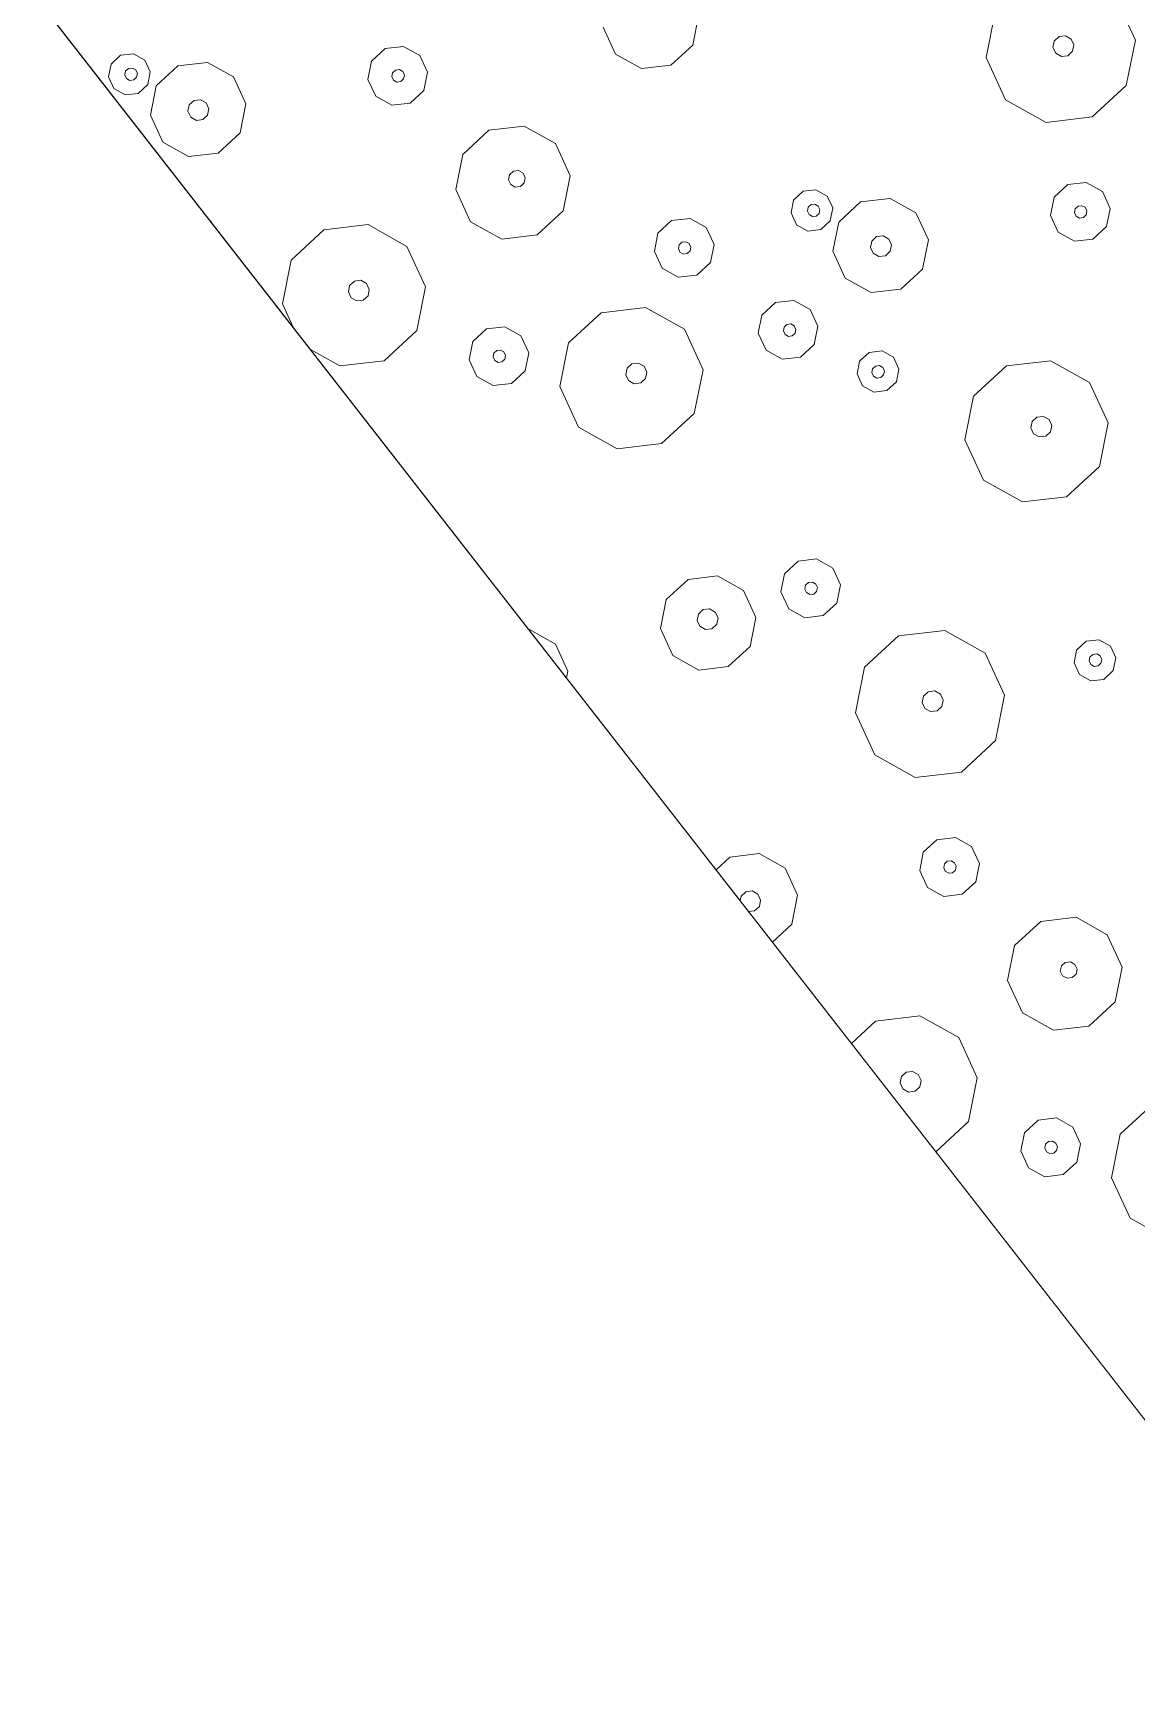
# Model space of a CAD drawing. Header units: metres. Extents: x -2858 to 512, y -1995 to 1252.
# Drawn here: x -974.414 to -971.475, y -834.436 to -830.012 of the extents above; entities that cross this region are included whole.
import ezdxf
from ezdxf.lldxf.tags import DXFTag

# ---------------------------------------------------------------- set-up
doc = ezdxf.new("R2010")
doc.units = ezdxf.units.M
doc.layers.add('Calque commun', color=7, linetype='Continuous')
doc.layers.add('Calque11', color=7, linetype='Continuous')
tags = doc.linetypes.add('HIDDENX2', pattern=[0.75, 0.5, -0.25]).pattern_tags.tags
tags[6:7] = [DXFTag(74, 4), DXFTag(75, 0), DXFTag(340, '0'), DXFTag(46, 1.0), DXFTag(50, 0.0), DXFTag(44, 0.0), DXFTag(45, 0.0)]
tags[4:5] = [DXFTag(74, 4), DXFTag(75, 0), DXFTag(340, '0'), DXFTag(46, 1.0), DXFTag(50, 0.0), DXFTag(44, 0.0), DXFTag(45, 0.0)]

# ---------------------------------------------------------------- blocks, each defined once
blk = doc.blocks.new('geometrebondepartleger')
at = {"layer": 'Calque11', "color": 7, "linetype": 'Continuous', "lineweight": 9}
blk.add_line((150.3457, 147.4392, 79), (130.1803, 35.9078, 79), dxfattribs=at)
blk = doc.blocks.new('pattern')
at = {"layer": 'Calque commun', "color": 54, "linetype": 'Continuous', "lineweight": 9}
for p, q in [((60.8996, 31.7838), (60.9254, 31.668)), ((60.9254, 31.668), (60.8782, 31.5591)), ((60.8782, 31.5591), (60.7761, 31.4988)), ((60.7761, 31.4988), (60.6579, 31.51)), ((60.8662, 31.4372), (60.9088, 31.4624)), ((60.9088, 31.4624), (60.958, 31.4577)), ((60.958, 31.4577), (60.9951, 31.425)), ((60.8466, 31.3919), (60.8662, 31.4372)), ((60.9951, 31.425), (61.0058, 31.3767)), ((60.8573, 31.3436), (60.8466, 31.3919)), ((60.9088, 31.3868), (60.9129, 31.3963)), ((60.911, 31.3766), (60.9088, 31.3868)), ((60.9188, 31.3697), (60.911, 31.3766)), ((60.9129, 31.3963), (60.9218, 31.4016)), ((60.9291, 31.3688), (60.9188, 31.3697)), ((60.9218, 31.4016), (60.9322, 31.4006)), ((60.9381, 31.374), (60.9291, 31.3688)), ((60.9322, 31.4006), (60.94, 31.3937)), ((60.9422, 31.3836), (60.9381, 31.374)), ((60.94, 31.3937), (60.9422, 31.3836)), ((61.0058, 31.3767), (60.9862, 31.3313)), ((60.8944, 31.3109), (60.8573, 31.3436)), ((60.9862, 31.3313), (60.9436, 31.3062)), ((60.9436, 31.3062), (60.8944, 31.3109)), ((60.4413, 31.2053), (60.523, 31.2535)), ((60.523, 31.2535), (60.6175, 31.2445)), ((60.6175, 31.2445), (60.6887, 31.1817)), ((60.4035, 31.1182), (60.4413, 31.2053)), ((60.6887, 31.1817), (60.7094, 31.089)), ((60.9188, 31.1153), (61.021, 31.1756)), ((61.021, 31.1756), (61.139, 31.1644)), ((60.4242, 31.0255), (60.4035, 31.1182)), ((60.5198, 31.1068), (60.5253, 31.1195)), ((60.5228, 31.0933), (60.5198, 31.1068)), ((60.5253, 31.1195), (60.5372, 31.1265)), ((60.5372, 31.1265), (60.551, 31.1252)), ((60.551, 31.1252), (60.5614, 31.1161)), ((60.5644, 31.1025), (60.5589, 31.0898)), ((60.5614, 31.1161), (60.5644, 31.1025)), ((60.8716, 31.0064), (60.9188, 31.1153)), ((60.5331, 31.0841), (60.5228, 31.0933)), ((60.5469, 31.0828), (60.5331, 31.0841)), ((60.5589, 31.0898), (60.5469, 31.0828)), ((60.7094, 31.089), (60.6716, 31.0019)), ((60.4953, 30.9627), (60.4242, 31.0255)), ((61.0169, 30.9922), (61.0238, 31.0081)), ((61.0238, 31.0081), (61.0387, 31.0169)), ((61.0387, 31.0169), (61.0559, 31.0153)), ((61.0559, 31.0153), (61.0689, 31.0038)), ((60.6716, 31.0019), (60.5898, 30.9537)), ((60.8974, 30.8906), (60.8716, 31.0064)), ((61.0207, 30.9753), (61.0169, 30.9922)), ((61.0337, 30.9639), (61.0207, 30.9753)), ((61.0509, 30.9623), (61.0337, 30.9639)), ((61.0658, 30.971), (61.0509, 30.9623)), ((61.0727, 30.9869), (61.0658, 30.971)), ((61.0689, 31.0038), (61.0727, 30.9869)), ((60.5898, 30.9537), (60.4953, 30.9627)), ((60.9864, 30.8121), (60.8974, 30.8906)), ((61.0738, 30.8038), (60.9864, 30.8121)), ((60.4892, 30.738), (60.5318, 30.7631)), ((60.5318, 30.7631), (60.581, 30.7584)), ((60.581, 30.7584), (60.618, 30.7257)), ((60.4695, 30.6926), (60.4892, 30.738)), ((60.5358, 30.697), (60.5448, 30.7023)), ((60.5448, 30.7023), (60.5551, 30.7013)), ((60.5551, 30.7013), (60.5629, 30.6944)), ((60.618, 30.7257), (60.6288, 30.6774)), ((59.8384, 30.6431), (59.8682, 30.6607)), ((59.8682, 30.6607), (59.9027, 30.6574)), ((59.9027, 30.6574), (59.9286, 30.6345)), ((60.4803, 30.6443), (60.4695, 30.6926)), ((60.5317, 30.6875), (60.5358, 30.697)), ((60.534, 30.6773), (60.5317, 30.6875)), ((60.5418, 30.6705), (60.534, 30.6773)), ((60.5521, 30.6695), (60.5418, 30.6705)), ((60.561, 30.6747), (60.5521, 30.6695)), ((60.5652, 30.6843), (60.561, 30.6747)), ((60.5629, 30.6944), (60.5652, 30.6843)), ((60.6288, 30.6774), (60.6091, 30.632)), ((59.8247, 30.6114), (59.8384, 30.6431)), ((59.8322, 30.5776), (59.8247, 30.6114)), ((59.8624, 30.6085), (59.8666, 30.618)), ((59.8666, 30.618), (59.8755, 30.6233)), ((59.8755, 30.6233), (59.8859, 30.6223)), ((59.8859, 30.6223), (59.8936, 30.6155)), ((59.8936, 30.6155), (59.8959, 30.6053)), ((59.9286, 30.6345), (59.9362, 30.6007)), ((60.5173, 30.6116), (60.4803, 30.6443)), ((60.5666, 30.6069), (60.5173, 30.6116)), ((60.6091, 30.632), (60.5666, 30.6069)), ((59.8581, 30.5547), (59.8322, 30.5776)), ((59.8647, 30.5984), (59.8624, 30.6085)), ((59.8725, 30.5915), (59.8647, 30.5984)), ((59.8828, 30.5905), (59.8725, 30.5915)), ((59.8918, 30.5958), (59.8828, 30.5905)), ((59.8959, 30.6053), (59.8918, 30.5958)), ((59.9224, 30.569), (59.8926, 30.5514)), ((59.9362, 30.6007), (59.9224, 30.569)), ((59.8926, 30.5514), (59.8581, 30.5547)), ((60.1101, 30.4888), (60.2166, 30.5516)), ((60.2166, 30.5516), (60.3396, 30.5399)), ((60.3396, 30.5399), (60.4323, 30.4581)), ((60.061, 30.3754), (60.1101, 30.4888)), ((60.4323, 30.4581), (60.4592, 30.3374)), ((60.8433, 30.3608), (60.8748, 30.4333)), ((60.8748, 30.4333), (60.9429, 30.4735)), ((60.9429, 30.4735), (61.0129, 30.4669)), ((60.0879, 30.2547), (60.061, 30.3754)), ((60.2222, 30.3596), (60.2291, 30.3755)), ((60.226, 30.3427), (60.2222, 30.3596)), ((60.2291, 30.3755), (60.244, 30.3843)), ((60.244, 30.3843), (60.2612, 30.3827)), ((60.2612, 30.3827), (60.2742, 30.3712)), ((60.2779, 30.3543), (60.2711, 30.3384)), ((60.2742, 30.3712), (60.2779, 30.3543)), ((60.8605, 30.2835), (60.8433, 30.3608)), ((60.9435, 30.3531), (60.9504, 30.3689)), ((60.9473, 30.3362), (60.9435, 30.3531)), ((60.9504, 30.3689), (60.9653, 30.3777)), ((60.9653, 30.3777), (60.9826, 30.3761)), ((60.9826, 30.3761), (60.9946, 30.3655)), ((60.2389, 30.3313), (60.226, 30.3427)), ((60.2562, 30.3296), (60.2389, 30.3313)), ((60.2711, 30.3384), (60.2562, 30.3296)), ((60.4592, 30.3374), (60.41, 30.224)), ((60.9603, 30.3247), (60.9473, 30.3362)), ((60.9775, 30.3231), (60.9603, 30.3247)), ((60.988, 30.3293), (60.9775, 30.3231)), ((59.3857, 30.2101), (59.4879, 30.2705)), ((59.4879, 30.2705), (59.606, 30.2592)), ((59.606, 30.2592), (59.6949, 30.1807)), ((60.9198, 30.2312), (60.8605, 30.2835)), ((60.1805, 30.1729), (60.0879, 30.2547)), ((60.41, 30.224), (60.3036, 30.1612)), ((60.9694, 30.2264), (60.9198, 30.2312)), ((59.3385, 30.1013), (59.3857, 30.2101)), ((59.6949, 30.1807), (59.7207, 30.0648)), ((60.3036, 30.1612), (60.1805, 30.1729)), ((59.3643, 29.9854), (59.3385, 30.1013)), ((59.4837, 30.087), (59.4906, 30.1029)), ((59.4875, 30.0702), (59.4837, 30.087)), ((59.4906, 30.1029), (59.5055, 30.1117)), ((59.5055, 30.1117), (59.5228, 30.1101)), ((59.5228, 30.1101), (59.5357, 30.0986)), ((59.5395, 30.0817), (59.5326, 30.0659)), ((59.5357, 30.0986), (59.5395, 30.0817)), ((59.5005, 30.0587), (59.4875, 30.0702)), ((59.5177, 30.0571), (59.5005, 30.0587)), ((59.5326, 30.0659), (59.5177, 30.0571)), ((59.7207, 30.0648), (59.6735, 29.956)), ((60.1825, 29.9672), (60.2251, 29.9923)), ((60.2251, 29.9923), (60.2743, 29.9876)), ((59.4532, 29.9069), (59.3643, 29.9854)), ((59.6735, 29.956), (59.5713, 29.8956)), ((60.1629, 29.9218), (60.1825, 29.9672)), ((60.2743, 29.9876), (60.3114, 29.9549)), ((60.3114, 29.9549), (60.3222, 29.9067)), ((59.5713, 29.8956), (59.4532, 29.9069)), ((60.1736, 29.8736), (60.1629, 29.9218)), ((60.2251, 29.9167), (60.2292, 29.9262)), ((60.2273, 29.9066), (60.2251, 29.9167)), ((60.2351, 29.8997), (60.2273, 29.9066)), ((60.2292, 29.9262), (60.2381, 29.9315)), ((60.2381, 29.9315), (60.2485, 29.9305)), ((60.2544, 29.904), (60.2454, 29.8987)), ((60.2485, 29.9305), (60.2563, 29.9237)), ((60.2585, 29.9135), (60.2544, 29.904)), ((60.2563, 29.9237), (60.2585, 29.9135)), ((60.3222, 29.9067), (60.3025, 29.8613)), ((58.956, 29.8328), (58.9986, 29.8579)), ((58.9986, 29.8579), (59.0478, 29.8532)), ((60.2107, 29.8409), (60.1736, 29.8736)), ((60.2454, 29.8987), (60.2351, 29.8997)), ((60.3025, 29.8613), (60.2599, 29.8362)), ((60.3976, 29.8568), (60.4657, 29.8971)), ((60.4657, 29.8971), (60.5445, 29.8896)), ((60.5445, 29.8896), (60.6038, 29.8372)), ((58.9363, 29.7874), (58.956, 29.8328)), ((59.0478, 29.8532), (59.0849, 29.8205)), ((59.0849, 29.8205), (59.0956, 29.7722)), ((60.2599, 29.8362), (60.2107, 29.8409)), ((60.3661, 29.7843), (60.3976, 29.8568)), ((60.6038, 29.8372), (60.621, 29.76)), ((58.9471, 29.7391), (58.9363, 29.7874)), ((58.9985, 29.7823), (59.0027, 29.7918)), ((59.0008, 29.7721), (58.9985, 29.7823)), ((59.0086, 29.7653), (59.0008, 29.7721)), ((59.0027, 29.7918), (59.0116, 29.7971)), ((59.0116, 29.7971), (59.0219, 29.7961)), ((59.0279, 29.7696), (59.0189, 29.7643)), ((59.0219, 29.7961), (59.0297, 29.7892)), ((59.032, 29.7791), (59.0279, 29.7696)), ((59.0297, 29.7892), (59.032, 29.7791)), ((59.0956, 29.7722), (59.076, 29.7269)), ((60.3833, 29.707), (60.3661, 29.7843)), ((60.4591, 29.7669), (60.466, 29.7828)), ((60.466, 29.7828), (60.4809, 29.7916)), ((60.4809, 29.7916), (60.4981, 29.7899)), ((60.4981, 29.7899), (60.5111, 29.7785)), ((60.5111, 29.7785), (60.5149, 29.7616)), ((58.9842, 29.7064), (58.9471, 29.7391)), ((59.0189, 29.7643), (59.0086, 29.7653)), ((59.076, 29.7269), (59.0334, 29.7017)), ((60.4629, 29.75), (60.4591, 29.7669)), ((60.4759, 29.7386), (60.4629, 29.75)), ((60.4931, 29.7369), (60.4759, 29.7386)), ((60.508, 29.7457), (60.4931, 29.7369)), ((60.5149, 29.7616), (60.508, 29.7457)), ((60.621, 29.76), (60.5895, 29.6874)), ((59.0334, 29.7017), (58.9842, 29.7064)), ((59.6366, 29.6674), (59.6503, 29.6992)), ((59.6503, 29.6992), (59.6801, 29.7168)), ((59.6801, 29.7168), (59.7146, 29.7135)), ((59.7146, 29.7135), (59.7405, 29.6906)), ((59.7405, 29.6906), (59.7481, 29.6568)), ((60.4426, 29.6547), (60.3833, 29.707)), ((60.5895, 29.6874), (60.5214, 29.6472)), ((58.577, 29.5836), (58.6834, 29.6464)), ((58.6834, 29.6464), (58.8065, 29.6347)), ((59.6441, 29.6336), (59.6366, 29.6674)), ((59.676, 29.6647), (59.6801, 29.6742)), ((59.6783, 29.6545), (59.676, 29.6647)), ((59.686, 29.6477), (59.6783, 29.6545)), ((59.6801, 29.6742), (59.6891, 29.6795)), ((59.6964, 29.6467), (59.686, 29.6477)), ((59.6891, 29.6795), (59.6994, 29.6785)), ((59.7053, 29.652), (59.6964, 29.6467)), ((59.6994, 29.6785), (59.7072, 29.6716)), ((59.7094, 29.6615), (59.7053, 29.652)), ((59.7072, 29.6716), (59.7094, 29.6615)), ((59.7481, 29.6568), (59.7343, 29.6251)), ((60.5214, 29.6472), (60.4426, 29.6547)), ((58.8065, 29.6347), (58.8991, 29.5529)), ((59.67, 29.6107), (59.6441, 29.6336)), ((59.7045, 29.6075), (59.67, 29.6107)), ((59.7343, 29.6251), (59.7045, 29.6075)), ((58.5278, 29.4702), (58.577, 29.5836)), ((58.8991, 29.5529), (58.926, 29.4322)), ((59.3416, 29.5281), (59.4097, 29.5684)), ((59.4097, 29.5684), (59.4885, 29.5609)), ((59.4885, 29.5609), (59.5478, 29.5085)), ((60.8067, 29.5067), (60.8382, 29.5793)), ((60.8382, 29.5793), (60.8541, 29.5887)), ((59.3101, 29.4556), (59.3416, 29.5281)), ((59.5478, 29.5085), (59.565, 29.4313)), ((60.8239, 29.4295), (60.8067, 29.5067)), ((58.689, 29.4544), (58.6959, 29.4703)), ((58.6959, 29.4703), (58.7108, 29.4791)), ((58.7108, 29.4791), (58.728, 29.4775)), ((58.728, 29.4775), (58.741, 29.466)), ((58.741, 29.466), (58.7448, 29.4491)), ((59.4104, 29.4479), (59.4172, 29.4638)), ((59.4172, 29.4638), (59.4322, 29.4725)), ((59.4322, 29.4725), (59.4494, 29.4709)), ((59.4494, 29.4709), (59.4623, 29.4595)), ((59.4623, 29.4595), (59.4661, 29.4426)), ((59.6897, 29.4171), (59.7093, 29.4625)), ((59.7093, 29.4625), (59.7519, 29.4876)), ((59.7519, 29.4876), (59.8011, 29.4829)), ((59.8011, 29.4829), (59.8382, 29.4502)), ((58.6928, 29.4375), (58.689, 29.4544)), ((58.7058, 29.4261), (58.6928, 29.4375)), ((58.723, 29.4244), (58.7058, 29.4261)), ((58.7379, 29.4332), (58.723, 29.4244)), ((58.7448, 29.4491), (58.7379, 29.4332)), ((58.926, 29.4322), (58.8768, 29.3188)), ((59.3273, 29.3783), (59.3101, 29.4556)), ((59.4141, 29.431), (59.4104, 29.4479)), ((59.4271, 29.4195), (59.4141, 29.431)), ((59.4443, 29.4179), (59.4271, 29.4195)), ((59.4592, 29.4267), (59.4443, 29.4179)), ((59.4661, 29.4426), (59.4592, 29.4267)), ((59.565, 29.4313), (59.5335, 29.3587)), ((59.7004, 29.3689), (59.6897, 29.4171)), ((59.7506, 29.4149), (59.7547, 29.4245)), ((59.7547, 29.4245), (59.7636, 29.4297)), ((59.7636, 29.4297), (59.774, 29.4288)), ((59.774, 29.4288), (59.7817, 29.4219)), ((59.7817, 29.4219), (59.784, 29.4118)), ((59.8382, 29.4502), (59.8489, 29.402)), ((60.8251, 29.4284), (60.8239, 29.4295)), ((59.3866, 29.326), (59.3273, 29.3783)), ((59.7528, 29.4048), (59.7506, 29.4149)), ((59.7606, 29.3979), (59.7528, 29.4048)), ((59.7709, 29.3969), (59.7606, 29.3979)), ((59.7799, 29.4022), (59.7709, 29.3969)), ((59.784, 29.4118), (59.7799, 29.4022)), ((59.8489, 29.402), (59.8293, 29.3566)), ((59.9997, 29.3117), (60.1019, 29.372)), ((60.1019, 29.372), (60.22, 29.3608)), ((59.5335, 29.3587), (59.4654, 29.3185)), ((59.7375, 29.3362), (59.7004, 29.3689)), ((59.7867, 29.3315), (59.7375, 29.3362)), ((59.8293, 29.3566), (59.7867, 29.3315)), ((60.22, 29.3608), (60.309, 29.2822)), ((58.8768, 29.3188), (58.7704, 29.256)), ((59.4654, 29.3185), (59.3866, 29.326)), ((59.4479, 29.2817), (59.4777, 29.2993)), ((59.4777, 29.2993), (59.5122, 29.296)), ((59.5122, 29.296), (59.5381, 29.2731)), ((59.9525, 29.2028), (59.9997, 29.3117)), ((59.4342, 29.2499), (59.4479, 29.2817)), ((59.4417, 29.2161), (59.4342, 29.2499)), ((59.4698, 29.2495), (59.4739, 29.2591)), ((59.4721, 29.2394), (59.4698, 29.2495)), ((59.4798, 29.2325), (59.4721, 29.2394)), ((59.4739, 29.2591), (59.4829, 29.2643)), ((59.4829, 29.2643), (59.4932, 29.2634)), ((59.4932, 29.2634), (59.501, 29.2565)), ((59.5033, 29.2463), (59.4991, 29.2368)), ((59.501, 29.2565), (59.5033, 29.2463)), ((59.5457, 29.2393), (59.5319, 29.2075)), ((59.5381, 29.2731), (59.5457, 29.2393)), ((60.309, 29.2822), (60.3348, 29.1664)), ((59.4676, 29.1932), (59.4417, 29.2161)), ((59.4902, 29.2315), (59.4798, 29.2325)), ((59.4991, 29.2368), (59.4902, 29.2315)), ((59.5319, 29.2075), (59.5021, 29.1899)), ((59.9783, 29.087), (59.9525, 29.2028)), ((60.0978, 29.1886), (60.1047, 29.2045)), ((60.1047, 29.2045), (60.1196, 29.2133)), ((60.1196, 29.2133), (60.1368, 29.2117)), ((60.1368, 29.2117), (60.1498, 29.2002)), ((60.1498, 29.2002), (60.1535, 29.1833)), ((59.5021, 29.1899), (59.4676, 29.1932)), ((60.1016, 29.1717), (60.0978, 29.1886)), ((60.1145, 29.1603), (60.1016, 29.1717)), ((60.1317, 29.1586), (60.1145, 29.1603)), ((60.1467, 29.1674), (60.1317, 29.1586)), ((60.1535, 29.1833), (60.1467, 29.1674)), ((60.3348, 29.1664), (60.2876, 29.0576)), ((59.7116, 29.0653), (59.7312, 29.1107)), ((59.7312, 29.1107), (59.7738, 29.1358)), ((59.7738, 29.1358), (59.823, 29.1311)), ((59.823, 29.1311), (59.8601, 29.0984)), ((59.7223, 29.017), (59.7116, 29.0653)), ((59.7738, 29.0602), (59.7779, 29.0697)), ((59.7779, 29.0697), (59.7868, 29.075)), ((59.7868, 29.075), (59.7972, 29.074)), ((59.7972, 29.074), (59.805, 29.0671)), ((59.805, 29.0671), (59.8072, 29.057)), ((59.8601, 29.0984), (59.8709, 29.0501)), ((60.0673, 29.0085), (59.9783, 29.087)), ((59.7594, 28.9843), (59.7223, 29.017)), ((59.776, 29.05), (59.7738, 29.0602)), ((59.7838, 29.0432), (59.776, 29.05)), ((59.7942, 29.0422), (59.7838, 29.0432)), ((59.8031, 29.0475), (59.7942, 29.0422)), ((59.8072, 29.057), (59.8031, 29.0475)), ((59.8709, 29.0501), (59.8512, 29.0048)), ((60.2876, 29.0576), (60.1854, 28.9972)), ((59.8086, 28.9796), (59.7594, 28.9843)), ((59.8512, 29.0048), (59.8086, 28.9796)), ((60.1854, 28.9972), (60.0673, 29.0085)), ((60.2559, 28.8903), (60.2756, 28.9357)), ((60.2756, 28.9357), (60.3181, 28.9608)), ((60.3181, 28.9608), (60.3674, 28.9561)), ((60.3674, 28.9561), (60.4044, 28.9234)), ((60.2666, 28.8421), (60.2559, 28.8903)), ((60.3181, 28.8852), (60.3222, 28.8947)), ((60.3203, 28.8751), (60.3181, 28.8852)), ((60.3222, 28.8947), (60.3312, 28.9)), ((60.3312, 28.9), (60.3415, 28.899)), ((60.3415, 28.899), (60.3493, 28.8921)), ((60.3493, 28.8921), (60.3515, 28.882)), ((60.4044, 28.9234), (60.4152, 28.8752)), ((60.3037, 28.8093), (60.2666, 28.8421)), ((60.3281, 28.8682), (60.3203, 28.8751)), ((60.3385, 28.8672), (60.3281, 28.8682)), ((60.3474, 28.8725), (60.3385, 28.8672)), ((60.3515, 28.882), (60.3474, 28.8725)), ((60.4152, 28.8752), (60.3955, 28.8298)), ((60.3529, 28.8046), (60.3037, 28.8093)), ((60.3955, 28.8298), (60.3529, 28.8046)), ((59.8506, 28.7037), (59.9324, 28.752)), ((59.9324, 28.752), (60.0269, 28.743)), ((59.305, 28.6741), (59.3731, 28.7143)), ((59.3731, 28.7143), (59.4519, 28.7068)), ((60.0269, 28.743), (60.098, 28.6801)), ((59.4519, 28.7068), (59.5112, 28.6544)), ((59.8129, 28.6166), (59.8506, 28.7037)), ((60.098, 28.6801), (60.1187, 28.5875)), ((60.3282, 28.6138), (60.4303, 28.6741)), ((60.4303, 28.6741), (60.5485, 28.6628)), ((59.5112, 28.6544), (59.5284, 28.5772)), ((59.9346, 28.6179), (59.9465, 28.625)), ((59.9465, 28.625), (59.9603, 28.6237)), ((59.9603, 28.6237), (59.9707, 28.6145)), ((60.5485, 28.6628), (60.6374, 28.5843)), ((59.5284, 28.5772), (59.4969, 28.5046)), ((59.8335, 28.5239), (59.8129, 28.6166)), ((59.9291, 28.6052), (59.9346, 28.6179)), ((59.9321, 28.5917), (59.9291, 28.6052)), ((59.9425, 28.5826), (59.9321, 28.5917)), ((59.9563, 28.5812), (59.9425, 28.5826)), ((59.9682, 28.5883), (59.9563, 28.5812)), ((59.9737, 28.601), (59.9682, 28.5883)), ((59.9707, 28.6145), (59.9737, 28.601)), ((60.1187, 28.5875), (60.0809, 28.5004)), ((60.281, 28.5049), (60.3282, 28.6138)), ((60.6374, 28.5843), (60.6568, 28.4973)), ((59.9047, 28.4611), (59.8335, 28.5239)), ((60.0809, 28.5004), (59.9992, 28.4521)), ((60.3068, 28.3891), (60.281, 28.5049)), ((60.4262, 28.4907), (60.4331, 28.5066)), ((60.43, 28.4738), (60.4262, 28.4907)), ((60.4331, 28.5066), (60.448, 28.5154)), ((60.448, 28.5154), (60.4653, 28.5137)), ((60.4653, 28.5137), (60.4782, 28.5023)), ((60.4782, 28.5023), (60.482, 28.4854)), ((59.9992, 28.4521), (59.9047, 28.4611)), ((60.443, 28.4623), (60.43, 28.4738)), ((60.4602, 28.4607), (60.443, 28.4623)), ((60.4751, 28.4695), (60.4602, 28.4607)), ((60.482, 28.4854), (60.4751, 28.4695)), ((60.6433, 28.4224), (60.616, 28.3596)), ((60.3957, 28.3105), (60.3068, 28.3891)), ((60.616, 28.3596), (60.5138, 28.2993)), ((60.5138, 28.2993), (60.3957, 28.3105)), ((59.8788, 28.191), (59.8985, 28.2364)), ((59.8985, 28.2364), (59.9411, 28.2615)), ((59.9411, 28.2615), (59.9903, 28.2568)), ((59.9903, 28.2568), (60.0274, 28.2241)), ((60.0274, 28.2241), (60.0381, 28.1759)), ((59.8896, 28.1428), (59.8788, 28.191)), ((59.941, 28.1859), (59.9452, 28.1954)), ((59.9433, 28.1758), (59.941, 28.1859)), ((59.9452, 28.1954), (59.9541, 28.2007)), ((59.9541, 28.2007), (59.9644, 28.1997)), ((59.9644, 28.1997), (59.9722, 28.1929)), ((59.9745, 28.1827), (59.9704, 28.1732)), ((59.9722, 28.1929), (59.9745, 28.1827)), ((59.9267, 28.11), (59.8896, 28.1428)), ((59.9511, 28.1689), (59.9433, 28.1758)), ((59.9614, 28.1679), (59.9511, 28.1689)), ((59.9704, 28.1732), (59.9614, 28.1679)), ((60.0381, 28.1759), (60.0185, 28.1305)), ((59.9759, 28.1054), (59.9267, 28.11)), ((60.0185, 28.1305), (59.9759, 28.1054)), ((60.5791, 28.0711), (60.5802, 28.0738)), ((60.5794, 28.0694), (60.5791, 28.0711)), ((60.2841, 27.9318), (60.3522, 27.972)), ((60.3522, 27.972), (60.431, 27.9645)), ((60.431, 27.9645), (60.4903, 27.9121)), ((60.2526, 27.8592), (60.2841, 27.9318)), ((60.4903, 27.9121), (60.5075, 27.8349)), ((60.3529, 27.8515), (60.3597, 27.8674)), ((60.3597, 27.8674), (60.3746, 27.8762)), ((60.3746, 27.8762), (60.3919, 27.8745)), ((60.3919, 27.8745), (60.4048, 27.8631)), ((60.2698, 27.782), (60.2526, 27.8592)), ((60.3566, 27.8346), (60.3529, 27.8515)), ((60.3696, 27.8232), (60.3566, 27.8346)), ((60.3868, 27.8215), (60.3696, 27.8232)), ((60.4017, 27.8303), (60.3868, 27.8215)), ((60.4086, 27.8462), (60.4017, 27.8303)), ((60.4048, 27.8631), (60.4086, 27.8462)), ((60.5075, 27.8349), (60.476, 27.7623)), ((60.3291, 27.7296), (60.2698, 27.782)), ((60.476, 27.7623), (60.4079, 27.7221)), ((60.4079, 27.7221), (60.3291, 27.7296)), ((60.3904, 27.6853), (60.4202, 27.7029)), ((60.4202, 27.7029), (60.4547, 27.6996)), ((60.4547, 27.6996), (60.4806, 27.6767)), ((60.3767, 27.6536), (60.3904, 27.6853)), ((60.3842, 27.6198), (60.3767, 27.6536)), ((60.4123, 27.6532), (60.4164, 27.6627)), ((60.4146, 27.643), (60.4123, 27.6532)), ((60.4164, 27.6627), (60.4254, 27.668)), ((60.4254, 27.668), (60.4357, 27.667)), ((60.4357, 27.667), (60.4435, 27.6601)), ((60.4458, 27.65), (60.4416, 27.6405)), ((60.4435, 27.6601), (60.4458, 27.65)), ((60.4806, 27.6767), (60.4882, 27.6429)), ((60.4101, 27.5969), (60.3842, 27.6198)), ((60.4223, 27.6362), (60.4146, 27.643)), ((60.4327, 27.6352), (60.4223, 27.6362)), ((60.4416, 27.6405), (60.4327, 27.6352)), ((60.4744, 27.6112), (60.4446, 27.5936)), ((60.4882, 27.6429), (60.4744, 27.6112)), ((60.4446, 27.5936), (60.4101, 27.5969))]:
    blk.add_line(p, q, dxfattribs=at)
at = {"layer": 'Calque commun', "color": 7, "linetype": 'Continuous', "lineweight": 9}
mesh = blk.add_polyface(dxfattribs=at)
corners = [(70.8497, 113.5412), (53.8349, 19.1692), (74.7282, 106.3237), (76.0435, 113.5984), (74.769, 106.1763), (58.8077, 18.2701), (114.1703, 105.207), (114.1703, 98.5387)]
mesh.append_faces([[corners[k] for k in face] for face in [(3, 4, 6)]], dxfattribs={"vtx0": -1, "vtx1": -1, "color": 7})
mesh.append_faces([[corners[k] for k in face] for face in [(3, 2, 4)]], dxfattribs={"vtx0": -1, "vtx2": -1, "color": 7})
mesh.append_faces([[corners[k] for k in face] for face in [(5, 2, 1)]], dxfattribs={"vtx1": -1, "color": 7})
mesh.append_faces([[corners[k] for k in face] for face in [(0, 1, 2), (3, 0, 2)]], dxfattribs={"vtx1": -1, "vtx2": -1, "color": 7})
mesh.append_faces([[corners[k] for k in face] for face in [(4, 7, 6)]], dxfattribs={"vtx2": -1, "color": 7})

msp = doc.modelspace()

# ---------------------------------------------------------------- linework, layer by layer
at = {"layer": 'Calque commun', "color": 3, "linetype": 'HIDDENX2', "lineweight": 18, "extrusion": (0, 0, -1)}
msp.add_arc((879.8798, -719.4797), 120.3746, 259.883419, 322.052272, dxfattribs=at)

# ---------------------------------------------------------------- block references
at = {"layer": 'Calque commun', "color": 0, "linetype": 'ByBlock', "lineweight": -2, "rotation": 228.1617603435354}
for name, p in [('geometrebondepartleger', (-916.0371, -706.7784)), ('pattern', (-954.4467, -766.6559))]:
    msp.add_blockref(name, p, dxfattribs=at)

doc.saveas('drawing.dxf')
